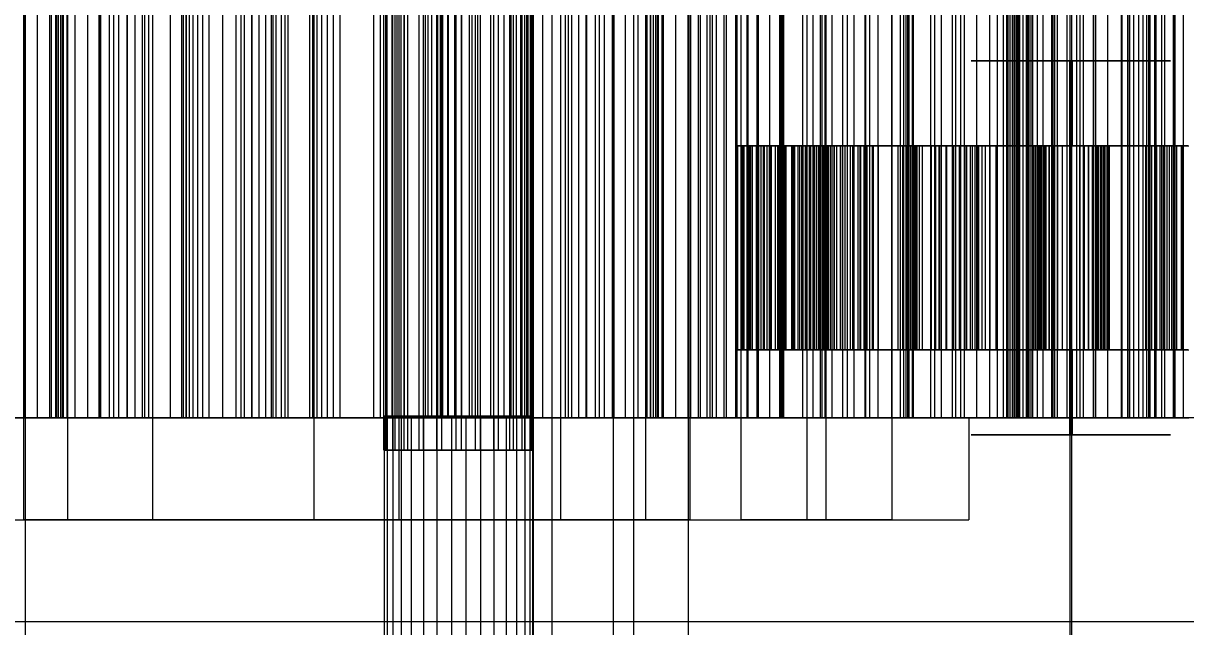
# Model space of a CAD drawing. Header units: millimetres. Extents: x -1970 to 59977, y -50268 to 6837.
# Drawn here: x 25230.1 to 25572, y -17511.5 to -17333.9 of the extents above; entities that cross this region are included whole.
import ezdxf

# ---------------------------------------------------------------- set-up
doc = ezdxf.new("R2010")
doc.units = ezdxf.units.MM
for name, color, linetype, lineweight in [('COTAS_P', 1, 'Continuous', 0), ('superior_briquetadora', 7, 'Continuous', 0), ('superior_C02', 7, 'Continuous', 0)]:
    doc.layers.add(name, color=color, linetype=linetype, lineweight=lineweight)
doc.dimstyles.new('R19_100', dxfattribs={"dimtxt": 250, "dimasz": 150, "dimexe": 150, "dimexo": 80, "dimgap": 100, "dimtad": 1, "dimtih": 1, "dimtoh": 1, "dimdsep": 46, "dimcen": 0.09, "dimadec": 0, "dimazin": 0, "dimtfac": 1, "dimtdec": 4, "dimtofl": 0, "dimtmove": 0, "dimatfit": 3, "dimfxl": 1, "dimtolj": 1, "dimtzin": 0, "dimarcsym": 0})

# ---------------------------------------------------------------- blocks, each defined once
blk = doc.blocks.new('*D25')
at = {"layer": 'COTAS_P', "color": 0, "lineweight": -2, "transparency": 16777216}
for p, q in [((25128.19, -17920), (25128.19, -16950)), ((27628.19, -17920), (27628.19, -16950)), ((25278.19, -17100), (27478.19, -17100))]:
    blk.add_line(p, q, dxfattribs=at)
at = {"layer": 'COTAS_P', "color": 0, "transparency": 16777216}
for points in [[(25278.19, -17075), (25278.19, -17125), (25128.19, -17100)], [(27478.19, -17075), (27478.19, -17125), (27628.19, -17100)]]:
    blk.add_solid(points, dxfattribs=at)
at = {"layer": 'Defpoints', "color": 0, "transparency": 16777216}
for p in [(27628.19, -17100), (25128.19, -18000), (27628.19, -18000)]:
    blk.add_point(p, dxfattribs=at)

msp = doc.modelspace()

# ---------------------------------------------------------------- linework, layer by layer
at = {"layer": 'superior_briquetadora'}
for p, q in [((25230.187, -17250), (25230.187, -17480)), ((25230.687, -17250), (25230.687, -17800)), ((25230.687, -17450), (25230.687, -17250)), ((25234.297, -17450), (25234.297, -17250)), ((25237.95, -17450), (25237.95, -17250)), ((25238.392, -17450), (25238.392, -17250)), ((25239.576, -17250), (25239.576, -17450)), ((25239.603, -17250), (25239.603, -17450)), ((25239.869, -17250), (25239.869, -17450)), ((25240.344, -17250), (25240.344, -17450)), ((25241.012, -17250), (25241.012, -17450)), ((25241.643, -17450), (25241.643, -17250)), ((25241.861, -17250), (25241.861, -17450)), ((25242.882, -17250), (25242.882, -17450)), ((25243.187, -17480), (25243.187, -17250)), ((25245.376, -17450), (25245.376, -17250)), ((25249.146, -17450), (25249.146, -17250)), ((25252.471, -17450), (25252.471, -17250)), ((25252.554, -17250), (25252.554, -17450)), ((25252.951, -17450), (25252.951, -17250)), ((25255.414, -17250), (25255.414, -17450)), ((25256.791, -17450), (25256.791, -17250)), ((25258.106, -17250), (25258.106, -17450)), ((25260.619, -17250), (25260.619, -17450)), ((25260.663, -17450), (25260.663, -17250)), ((25262.94, -17250), (25262.94, -17450)), ((25265.05, -17250), (25265.05, -17450)), ((25265.899, -17450), (25265.899, -17250)), ((25266.92, -17250), (25266.92, -17450)), ((25268.187, -17480), (25268.187, -17250)), ((25273.449, -17450), (25273.449, -17250)), ((25276.663, -17250), (25276.663, -17450)), ((25277.163, -17250), (25277.163, -17450)), ((25277.905, -17250), (25277.905, -17450)), ((25278.162, -17450), (25278.162, -17250)), ((25278.86, -17250), (25278.86, -17450)), ((25280.01, -17250), (25280.01, -17450)), ((25281.344, -17250), (25281.344, -17450)), ((25282.85, -17250), (25282.85, -17450)), ((25284.78, -17450), (25284.78, -17250)), ((25288.788, -17450), (25288.788, -17250)), ((25292.664, -17250), (25292.664, -17450)), ((25294.219, -17450), (25294.219, -17250)), ((25295.096, -17250), (25295.096, -17450)), ((25297.355, -17250), (25297.355, -17450)), ((25297.368, -17450), (25297.368, -17250)), ((25299.432, -17250), (25299.432, -17450)), ((25301.314, -17250), (25301.314, -17450)), ((25301.403, -17450), (25301.403, -17250)), ((25302.983, -17250), (25302.983, -17450)), ((25303.572, -17450), (25303.572, -17250)), ((25304.409, -17250), (25304.409, -17450)), ((25306.057, -17450), (25306.057, -17250)), ((25307.163, -17450), (25307.163, -17250)), ((25308.002, -17450), (25308.002, -17250)), ((25314.246, -17250), (25314.246, -17450)), ((25315.214, -17250), (25315.214, -17450)), ((25315.687, -17480), (25315.687, -17250)), ((25316.425, -17250), (25316.425, -17450)), ((25317.851, -17250), (25317.851, -17450)), ((25319.472, -17250), (25319.472, -17450)), ((25321.277, -17250), (25321.277, -17450)), ((25323.256, -17250), (25323.256, -17450)), ((25333.117, -17250), (25333.117, -17450)), ((25335.096, -17250), (25335.096, -17450)), ((25336.901, -17250), (25336.901, -17450)), ((25338.523, -17250), (25338.523, -17450)), ((25339.948, -17250), (25339.948, -17450)), ((25340.687, -17480), (25340.687, -17250)), ((25341.159, -17250), (25341.159, -17450)), ((25342.127, -17250), (25342.127, -17450)), ((25348.371, -17450), (25348.371, -17250)), ((25349.21, -17450), (25349.21, -17250)), ((25350.316, -17450), (25350.316, -17250)), ((25351.964, -17250), (25351.964, -17450)), ((25352.801, -17450), (25352.801, -17250)), ((25353.39, -17250), (25353.39, -17450)), ((25354.97, -17450), (25354.97, -17250)), ((25355.059, -17250), (25355.059, -17450)), ((25356.941, -17250), (25356.941, -17450)), ((25359.005, -17450), (25359.005, -17250)), ((25359.018, -17250), (25359.018, -17450)), ((25361.277, -17250), (25361.277, -17450)), ((25362.154, -17450), (25362.154, -17250)), ((25363.709, -17250), (25363.709, -17450)), ((25367.585, -17450), (25367.585, -17250)), ((25371.593, -17450), (25371.593, -17250)), ((25373.523, -17250), (25373.523, -17450)), ((25375.03, -17250), (25375.03, -17450)), ((25376.363, -17250), (25376.363, -17450)), ((25377.513, -17250), (25377.513, -17450)), ((25378.211, -17450), (25378.211, -17250)), ((25378.468, -17250), (25378.468, -17450)), ((25379.21, -17250), (25379.21, -17450)), ((25379.71, -17250), (25379.71, -17450)), ((25382.924, -17450), (25382.924, -17250)), ((25388.187, -17480), (25388.187, -17250)), ((25389.453, -17250), (25389.453, -17450)), ((25390.474, -17450), (25390.474, -17250)), ((25391.323, -17250), (25391.323, -17450)), ((25393.434, -17250), (25393.434, -17450)), ((25395.71, -17450), (25395.71, -17250)), ((25395.754, -17250), (25395.754, -17450)), ((25398.267, -17250), (25398.267, -17450)), ((25399.582, -17450), (25399.582, -17250)), ((25400.959, -17250), (25400.959, -17450)), ((25403.422, -17450), (25403.422, -17250)), ((25403.82, -17250), (25403.82, -17450)), ((25403.903, -17450), (25403.903, -17250)), ((25407.228, -17450), (25407.228, -17250)), ((25410.997, -17450), (25410.997, -17250)), ((25413.187, -17480), (25413.187, -17250)), ((25413.492, -17250), (25413.492, -17450)), ((25414.512, -17250), (25414.512, -17450)), ((25414.73, -17450), (25414.73, -17250)), ((25415.361, -17250), (25415.361, -17450)), ((25416.029, -17250), (25416.029, -17450)), ((25416.505, -17250), (25416.505, -17450)), ((25416.77, -17250), (25416.77, -17450)), ((25416.797, -17250), (25416.797, -17450)), ((25417.981, -17450), (25417.981, -17250)), ((25418.424, -17450), (25418.424, -17250)), ((25422.076, -17450), (25422.076, -17250)), ((25425.687, -17250), (25425.687, -17800)), ((25425.687, -17450), (25425.687, -17250)), ((25426.187, -17250), (25426.187, -17480)), ((25426.351, -17250), (25426.351, -17450)), ((25428.649, -17250), (25428.649, -17450)), ((25429.253, -17450), (25429.253, -17250)), ((25431.18, -17250), (25431.18, -17450)), ((25432.169, -17450), (25432.169, -17250)), ((25432.774, -17450), (25432.774, -17250)), ((25433.917, -17250), (25433.917, -17450)), ((25436.247, -17450), (25436.247, -17250)), ((25436.841, -17250), (25436.841, -17450)), ((25439.672, -17450), (25439.672, -17250)), ((25439.939, -17250), (25439.939, -17450)), ((25441.26, -17480), (25441.26, -17250)), ((25443.046, -17450), (25443.046, -17250)), ((25443.202, -17250), (25443.202, -17450)), ((25445.92, -17450), (25445.92, -17250)), ((25446.368, -17450), (25446.368, -17250)), ((25449.638, -17450), (25449.638, -17250)), ((25452.639, -17250), (25452.639, -17450)), ((25452.671, -17450), (25452.671, -17250)), ((25452.852, -17450), (25452.852, -17250)), ((25453.031, -17250), (25453.031, -17450)), ((25453.163, -17250), (25453.163, -17450)), ((25453.477, -17250), (25453.477, -17450)), ((25453.519, -17250), (25453.519, -17450)), ((25453.69, -17250), (25453.69, -17450)), ((25453.699, -17250), (25453.699, -17450)), ((25459.366, -17450), (25459.366, -17250)), ((25460.687, -17480), (25460.687, -17250)), ((25462.305, -17250), (25462.305, -17450)), ((25464.618, -17450), (25464.618, -17250)), ((25465.007, -17250), (25465.007, -17450)), ((25466.002, -17450), (25466.002, -17250)), ((25466.26, -17480), (25466.26, -17250)), ((25467.935, -17250), (25467.935, -17450)), ((25471.061, -17250), (25471.061, -17450)), ((25472.575, -17450), (25472.575, -17250)), ((25474.369, -17250), (25474.369, -17450)), ((25477.714, -17450), (25477.714, -17250)), ((25477.844, -17250), (25477.844, -17450)), ((25479.083, -17450), (25479.083, -17250)), ((25481.477, -17250), (25481.477, -17450)), ((25485.523, -17450), (25485.523, -17250)), ((25485.687, -17480), (25485.687, -17250)), ((25488.063, -17250), (25488.063, -17450)), ((25488.977, -17250), (25488.977, -17450)), ((25489.667, -17250), (25489.667, -17450)), ((25490.16, -17250), (25490.16, -17450)), ((25490.471, -17250), (25490.471, -17450)), ((25490.588, -17250), (25490.588, -17450)), ((25490.611, -17250), (25490.611, -17450)), ((25491.636, -17450), (25491.636, -17250)), ((25491.892, -17450), (25491.892, -17250)), ((25496.966, -17250), (25496.966, -17450)), ((25498.187, -17450), (25498.187, -17250)), ((25500.047, -17250), (25500.047, -17450)), ((25503.343, -17250), (25503.343, -17450)), ((25504.405, -17450), (25504.405, -17250)), ((25505.848, -17450), (25505.848, -17250)), ((25506.83, -17250), (25506.83, -17450)), ((25510.489, -17250), (25510.489, -17450)), ((25510.543, -17450), (25510.543, -17250)), ((25514.307, -17250), (25514.307, -17450)), ((25516.6, -17450), (25516.6, -17250)), ((25518.275, -17250), (25518.275, -17450)), ((25519.356, -17450), (25519.356, -17250)), ((25519.805, -17450), (25519.805, -17250)), ((25520.376, -17450), (25520.376, -17250)), ((25521.033, -17450), (25521.033, -17250)), ((25521.121, -17450), (25521.121, -17250)), ((25521.555, -17250), (25521.555, -17450)), ((25521.604, -17450), (25521.604, -17250)), ((25522.087, -17450), (25522.087, -17250)), ((25522.483, -17450), (25522.483, -17250)), ((25522.571, -17450), (25522.571, -17250)), ((25522.79, -17450), (25522.79, -17250)), ((25522.928, -17250), (25522.928, -17450)), ((25523.01, -17450), (25523.01, -17250)), ((25523.143, -17450), (25523.143, -17250)), ((25523.187, -17450), (25523.187, -17250)), ((25524.089, -17250), (25524.089, -17450)), ((25525.061, -17250), (25525.061, -17450)), ((25525.603, -17450), (25525.603, -17250)), ((25525.859, -17250), (25525.859, -17450)), ((25526.494, -17250), (25526.494, -17450)), ((25526.972, -17250), (25526.972, -17450)), ((25528.454, -17450), (25528.454, -17250)), ((25530.003, -17250), (25530.003, -17450)), ((25532.631, -17450), (25532.631, -17250)), ((25532.97, -17450), (25532.97, -17250)), ((25533.432, -17250), (25533.432, -17450)), ((25534.247, -17450), (25534.247, -17250)), ((25537.065, -17250), (25537.065, -17450)), ((25539.947, -17450), (25539.947, -17250)), ((25540.878, -17250), (25540.878, -17450)), ((25541.934, -17450), (25541.934, -17250)), ((25544.837, -17450), (25544.837, -17250)), ((25544.853, -17250), (25544.853, -17450)), ((25545.551, -17450), (25545.551, -17250)), ((25548.978, -17250), (25548.978, -17450)), ((25553.154, -17450), (25553.154, -17250)), ((25553.184, -17250), (25553.184, -17450)), ((25553.243, -17250), (25553.243, -17450)), ((25554.951, -17450), (25554.951, -17250)), ((25555.004, -17250), (25555.004, -17450)), ((25555.537, -17450), (25555.537, -17250)), ((25556.624, -17250), (25556.624, -17450)), ((25558.066, -17250), (25558.066, -17450)), ((25559.344, -17250), (25559.344, -17450)), ((25560.467, -17250), (25560.467, -17450)), ((25561.095, -17250), (25561.095, -17450)), ((25561.443, -17250), (25561.443, -17450)), ((25562.922, -17450), (25562.922, -17250)), ((25563.358, -17450), (25563.358, -17250)), ((25564.84, -17250), (25564.84, -17450)), ((25565.86, -17450), (25565.86, -17250)), ((25568.444, -17450), (25568.444, -17250)), ((25568.713, -17450), (25568.713, -17250)), ((25568.776, -17250), (25568.776, -17450)), ((25571.306, -17450), (25571.306, -17250)), ((25571.396, -17450), (25571.396, -17250)), ((25537.959, -17280), (25537.959, -17520)), ((25538.415, -17280), (25538.415, -17520)), ((25514.494, -17345), (25508.856, -17345)), ((25508.856, -17345), (25509.027, -17345)), ((25509.027, -17345), (25514.973, -17345)), ((25524.825, -17345), (25514.494, -17345)), ((25514.973, -17345), (25525.517, -17345)), ((25523.971, -17345), (25520.588, -17345)), ((25520.588, -17345), (25520.691, -17345)), ((25520.691, -17345), (25524.259, -17345)), ((25530.17, -17345), (25523.971, -17345)), ((25524.259, -17345), (25530.585, -17345)), ((25537.802, -17345), (25524.825, -17345)), ((25525.517, -17345), (25538.571, -17345)), ((25537.956, -17345), (25530.17, -17345)), ((25530.585, -17345), (25538.417, -17345)), ((25550.856, -17345), (25537.802, -17345)), ((25537.802, -17345), (25537.802, -17370)), ((25537.956, -17455), (25537.956, -17345)), ((25545.788, -17345), (25537.956, -17345)), ((25538.417, -17455), (25538.417, -17345)), ((25538.417, -17345), (25546.204, -17345)), ((25538.571, -17345), (25551.548, -17345)), ((25538.571, -17345), (25538.571, -17370)), ((25552.115, -17345), (25545.788, -17345)), ((25546.204, -17345), (25552.402, -17345)), ((25561.4, -17345), (25550.856, -17345)), ((25551.548, -17345), (25561.879, -17345)), ((25555.683, -17345), (25552.115, -17345)), ((25552.402, -17345), (25555.785, -17345)), ((25555.785, -17345), (25555.683, -17345)), ((25567.346, -17345), (25561.4, -17345)), ((25561.879, -17345), (25567.518, -17345)), ((25567.518, -17345), (25567.346, -17345)), ((25439.688, -17370), (25439.688, -17430)), ((25441.287, -17370), (25439.688, -17370)), ((25439.688, -17370), (25441.634, -17370)), ((25440.163, -17370), (25440.163, -17430)), ((25442.061, -17370), (25440.163, -17370)), ((25440.163, -17370), (25441.952, -17370)), ((25441.287, -17370), (25441.287, -17430)), ((25443.814, -17370), (25441.287, -17370)), ((25441.634, -17370), (25441.634, -17430)), ((25441.634, -17370), (25443.624, -17370)), ((25441.952, -17370), (25441.952, -17430)), ((25441.952, -17370), (25444.5, -17370)), ((25442.061, -17370), (25442.061, -17430)), ((25444.007, -17370), (25442.061, -17370)), ((25443.624, -17370), (25443.624, -17430)), ((25443.624, -17370), (25445.652, -17370)), ((25443.814, -17370), (25443.814, -17430)), ((25446.323, -17370), (25443.814, -17370)), ((25444.007, -17370), (25444.007, -17430)), ((25445.995, -17370), (25444.007, -17370)), ((25444.5, -17370), (25444.5, -17430)), ((25444.5, -17370), (25447.027, -17370)), ((25445.652, -17370), (25445.652, -17430)), ((25445.652, -17370), (25447.717, -17370)), ((25445.995, -17370), (25445.995, -17430)), ((25448.023, -17370), (25445.995, -17370)), ((25446.323, -17370), (25446.323, -17430)), ((25448.809, -17370), (25446.323, -17370)), ((25447.027, -17370), (25447.027, -17430)), ((25447.027, -17370), (25449.527, -17370)), ((25447.717, -17370), (25447.717, -17430)), ((25447.717, -17370), (25449.813, -17370)), ((25448.023, -17370), (25448.023, -17430)), ((25450.087, -17370), (25448.023, -17370)), ((25448.809, -17370), (25448.809, -17430)), ((25451.264, -17370), (25448.809, -17370)), ((25449.527, -17370), (25449.527, -17430)), ((25449.527, -17370), (25451.992, -17370)), ((25449.813, -17370), (25449.813, -17430)), ((25449.813, -17370), (25451.938, -17370)), ((25450.087, -17370), (25450.087, -17430)), ((25452.184, -17370), (25450.087, -17370)), ((25451.264, -17370), (25451.264, -17430)), ((25453.682, -17370), (25451.264, -17370)), ((25451.938, -17370), (25451.938, -17430)), ((25451.938, -17370), (25454.09, -17370)), ((25451.992, -17370), (25451.992, -17430)), ((25451.992, -17370), (25454.416, -17370)), ((25452.184, -17370), (25452.184, -17430)), ((25454.314, -17370), (25452.184, -17370)), ((25453.682, -17370), (25453.682, -17430)), ((25456.052, -17370), (25453.682, -17370)), ((25454.09, -17370), (25454.09, -17430)), ((25454.09, -17370), (25456.273, -17370)), ((25454.314, -17370), (25454.314, -17430)), ((25456.482, -17370), (25454.314, -17370)), ((25454.416, -17370), (25454.416, -17430)), ((25454.416, -17370), (25456.787, -17370)), ((25456.052, -17370), (25456.052, -17430)), ((25458.36, -17370), (25456.052, -17370)), ((25456.273, -17370), (25456.273, -17430)), ((25456.273, -17370), (25466.582, -17370)), ((25456.482, -17370), (25456.482, -17430)), ((25466.765, -17370), (25456.482, -17370)), ((25456.787, -17370), (25456.787, -17430)), ((25456.787, -17370), (25459.092, -17370)), ((25456.932, -17370), (25456.932, -17430)), ((25461.604, -17370), (25456.932, -17370)), ((25456.932, -17370), (25457.891, -17370)), ((25457.891, -17370), (25457.891, -17430)), ((25457.891, -17370), (25458.949, -17370)), ((25458.36, -17370), (25458.36, -17430)), ((25460.572, -17370), (25458.36, -17370)), ((25458.453, -17370), (25458.453, -17430)), ((25459.347, -17370), (25458.453, -17370)), ((25458.453, -17370), (25463.277, -17370)), ((25458.949, -17370), (25458.949, -17430)), ((25458.949, -17370), (25460.106, -17370)), ((25459.092, -17370), (25459.092, -17430)), ((25459.092, -17370), (25461.293, -17370)), ((25459.347, -17370), (25459.347, -17430)), ((25460.344, -17370), (25459.347, -17370)), ((25460.106, -17370), (25460.106, -17430)), ((25460.106, -17370), (25461.36, -17370)), ((25460.344, -17370), (25460.344, -17430)), ((25461.442, -17370), (25460.344, -17370)), ((25460.572, -17370), (25460.572, -17430)), ((25470.34, -17370), (25460.572, -17370)), ((25461.293, -17370), (25461.293, -17430)), ((25461.293, -17370), (25470.971, -17370)), ((25461.36, -17370), (25461.36, -17430)), ((25461.36, -17370), (25462.713, -17370)), ((25461.442, -17370), (25461.442, -17430)), ((25462.64, -17370), (25461.442, -17370)), ((25461.604, -17370), (25461.604, -17430)), ((25464.258, -17370), (25461.604, -17370)), ((25462.64, -17370), (25462.64, -17430)), ((25463.942, -17370), (25462.64, -17370)), ((25462.713, -17370), (25462.713, -17430)), ((25462.713, -17370), (25464.171, -17370)), ((25463.277, -17370), (25463.277, -17430)), ((25463.277, -17370), (25465.922, -17370)), ((25463.942, -17370), (25463.942, -17430)), ((25465.351, -17370), (25463.942, -17370)), ((25464.171, -17370), (25464.171, -17430)), ((25464.171, -17370), (25465.744, -17370)), ((25464.258, -17370), (25464.258, -17430)), ((25466.834, -17370), (25464.258, -17370)), ((25465.351, -17370), (25465.351, -17430)), ((25466.88, -17370), (25465.351, -17370)), ((25465.744, -17370), (25465.744, -17430)), ((25465.744, -17370), (25467.476, -17370)), ((25465.922, -17370), (25465.922, -17430)), ((25465.922, -17370), (25468.486, -17370)), ((25466.582, -17370), (25466.582, -17430)), ((25466.582, -17370), (25466.765, -17370)), ((25466.765, -17370), (25466.765, -17430)), ((25466.834, -17370), (25466.834, -17430)), ((25469.324, -17370), (25466.834, -17370)), ((25466.88, -17370), (25466.88, -17430)), ((25468.575, -17370), (25466.88, -17370)), ((25467.476, -17370), (25467.476, -17430)), ((25467.476, -17370), (25476.376, -17370)), ((25468.486, -17370), (25468.486, -17430)), ((25468.486, -17370), (25470.961, -17370)), ((25468.575, -17370), (25468.575, -17430)), ((25477.336, -17370), (25468.575, -17370)), ((25469.324, -17370), (25469.324, -17430)), ((25471.721, -17370), (25469.324, -17370)), ((25470.34, -17370), (25470.34, -17430)), ((25476.376, -17370), (25470.34, -17370)), ((25470.961, -17370), (25470.961, -17430)), ((25470.961, -17370), (25473.34, -17370)), ((25470.971, -17370), (25470.971, -17430)), ((25470.971, -17370), (25477.336, -17370)), ((25471.721, -17370), (25471.721, -17430)), ((25474.014, -17370), (25471.721, -17370)), ((25473.34, -17370), (25473.34, -17430)), ((25473.34, -17370), (25475.611, -17370)), ((25474.014, -17370), (25474.014, -17430)), ((25476.187, -17370), (25474.014, -17370)), ((25475.611, -17370), (25475.611, -17430)), ((25475.611, -17370), (25477.759, -17370)), ((25476.187, -17370), (25476.187, -17430)), ((25478.217, -17370), (25476.187, -17370)), ((25476.376, -17370), (25476.376, -17430)), ((25477.336, -17370), (25477.336, -17430)), ((25477.759, -17370), (25477.759, -17430)), ((25477.759, -17370), (25479.76, -17370)), ((25478.217, -17370), (25478.217, -17430)), ((25480.035, -17370), (25478.217, -17370)), ((25479.76, -17370), (25479.76, -17430)), ((25479.76, -17370), (25481.543, -17370)), ((25480.035, -17370), (25480.035, -17430)), ((25487.353, -17370), (25480.035, -17370)), ((25481.543, -17370), (25481.543, -17430)), ((25481.543, -17370), (25488.672, -17370)), ((25487.353, -17370), (25487.353, -17430)), ((25498.412, -17370), (25487.353, -17370)), ((25488.672, -17370), (25488.672, -17430)), ((25488.672, -17370), (25499.959, -17370)), ((25489.969, -17370), (25489.969, -17430)), ((25490.052, -17370), (25489.969, -17370)), ((25489.969, -17370), (25490.024, -17370)), ((25490.024, -17370), (25490.024, -17430)), ((25490.024, -17370), (25490.219, -17370)), ((25490.052, -17370), (25490.052, -17430)), ((25490.27, -17370), (25490.052, -17370)), ((25490.219, -17370), (25490.219, -17430)), ((25490.219, -17370), (25490.562, -17370)), ((25490.27, -17370), (25490.27, -17430)), ((25497.089, -17370), (25490.27, -17370)), ((25490.562, -17370), (25490.562, -17430)), ((25490.562, -17370), (25491.064, -17370)), ((25491.064, -17370), (25491.064, -17430)), ((25491.064, -17370), (25491.747, -17370)), ((25491.747, -17370), (25491.747, -17430)), ((25491.747, -17370), (25492.685, -17370)), ((25492.088, -17370), (25492.088, -17430)), ((25492.22, -17370), (25492.088, -17370)), ((25492.088, -17370), (25492.099, -17370)), ((25492.099, -17370), (25492.099, -17430)), ((25492.099, -17370), (25492.249, -17370)), ((25492.22, -17370), (25492.22, -17430)), ((25492.501, -17370), (25492.22, -17370)), ((25492.249, -17370), (25492.249, -17430)), ((25492.249, -17370), (25492.535, -17370)), ((25492.501, -17370), (25492.501, -17430)), ((25492.943, -17370), (25492.501, -17370)), ((25492.535, -17370), (25492.535, -17430)), ((25492.535, -17370), (25499.438, -17370)), ((25492.685, -17370), (25492.685, -17430)), ((25492.685, -17370), (25498.412, -17370)), ((25492.943, -17370), (25492.943, -17430)), ((25493.569, -17370), (25492.943, -17370)), ((25493.569, -17370), (25493.569, -17430)), ((25494.455, -17370), (25493.569, -17370)), ((25494.455, -17370), (25494.455, -17430)), ((25499.959, -17370), (25494.455, -17370)), ((25497.089, -17370), (25497.089, -17430)), ((25499.345, -17370), (25497.089, -17370)), ((25498.412, -17370), (25498.412, -17430)), ((25499.345, -17370), (25499.345, -17430)), ((25501.477, -17370), (25499.345, -17370)), ((25499.438, -17370), (25499.438, -17430)), ((25499.438, -17370), (25501.657, -17370)), ((25499.959, -17370), (25499.959, -17430)), ((25501.477, -17370), (25501.477, -17430)), ((25503.479, -17370), (25501.477, -17370)), ((25501.657, -17370), (25501.657, -17430)), ((25501.657, -17370), (25503.75, -17370)), ((25503.479, -17370), (25503.479, -17430)), ((25505.342, -17370), (25503.479, -17370)), ((25503.75, -17370), (25503.75, -17430)), ((25503.75, -17370), (25505.711, -17370)), ((25505.342, -17370), (25505.342, -17430)), ((25507.056, -17370), (25505.342, -17370)), ((25505.711, -17370), (25505.711, -17430)), ((25505.711, -17370), (25507.531, -17370)), ((25507.056, -17370), (25507.056, -17430)), ((25508.602, -17370), (25507.056, -17370)), ((25507.531, -17370), (25507.531, -17430)), ((25507.531, -17370), (25509.199, -17370)), ((25508.602, -17370), (25508.602, -17430)), ((25509.951, -17370), (25508.602, -17370)), ((25509.027, -17370), (25508.856, -17370)), ((25508.856, -17370), (25514.494, -17370)), ((25514.973, -17370), (25509.027, -17370)), ((25509.199, -17370), (25509.199, -17430)), ((25509.199, -17370), (25510.699, -17370)), ((25509.951, -17370), (25509.951, -17430)), ((25511.015, -17370), (25509.951, -17370)), ((25510.699, -17370), (25510.699, -17430)), ((25510.699, -17370), (25512, -17370)), ((25511.015, -17370), (25511.015, -17430)), ((25514.435, -17370), (25511.015, -17370)), ((25512, -17370), (25512, -17430)), ((25512, -17370), (25513.012, -17370)), ((25513.012, -17370), (25513.012, -17430)), ((25513.012, -17370), (25516.181, -17370)), ((25514.435, -17370), (25514.435, -17430)), ((25528.325, -17370), (25514.435, -17370)), ((25514.494, -17370), (25524.825, -17370)), ((25525.517, -17370), (25514.973, -17370)), ((25516.181, -17370), (25530.153, -17370)), ((25516.181, -17370), (25516.181, -17430)), ((25524.825, -17370), (25537.802, -17370)), ((25538.571, -17370), (25525.517, -17370)), ((25526.906, -17370), (25526.906, -17430)), ((25526.947, -17370), (25526.906, -17370)), ((25526.906, -17370), (25528.325, -17370)), ((25526.947, -17370), (25526.947, -17430)), ((25527.29, -17370), (25526.947, -17370)), ((25527.29, -17370), (25527.29, -17430)), ((25527.844, -17370), (25527.29, -17370)), ((25527.844, -17370), (25527.844, -17430)), ((25528.579, -17370), (25527.844, -17370)), ((25528.325, -17370), (25528.325, -17430)), ((25528.579, -17370), (25528.579, -17430)), ((25529.481, -17370), (25528.579, -17370)), ((25528.996, -17370), (25528.996, -17430)), ((25530.153, -17370), (25528.996, -17370)), ((25528.996, -17370), (25529.095, -17370)), ((25529.095, -17370), (25529.095, -17430)), ((25529.095, -17370), (25529.497, -17370)), ((25529.481, -17370), (25529.481, -17430)), ((25530.539, -17370), (25529.481, -17370)), ((25529.497, -17370), (25529.497, -17430)), ((25529.497, -17370), (25530.109, -17370)), ((25530.109, -17370), (25530.109, -17430)), ((25530.109, -17370), (25530.904, -17370)), ((25530.153, -17370), (25530.153, -17430)), ((25530.539, -17370), (25530.539, -17430)), ((25531.746, -17370), (25530.539, -17370)), ((25530.904, -17370), (25530.904, -17430)), ((25530.904, -17370), (25531.865, -17370)), ((25531.746, -17370), (25531.746, -17430)), ((25533.099, -17370), (25531.746, -17370)), ((25531.865, -17370), (25531.865, -17430)), ((25531.865, -17370), (25532.982, -17370)), ((25532.982, -17370), (25532.982, -17430)), ((25532.982, -17370), (25534.249, -17370)), ((25533.099, -17370), (25533.099, -17430)), ((25540.714, -17370), (25533.099, -17370)), ((25534.249, -17370), (25534.249, -17430)), ((25534.249, -17370), (25535.659, -17370)), ((25535.659, -17370), (25535.659, -17430)), ((25535.659, -17370), (25543.275, -17370)), ((25537.802, -17370), (25550.856, -17370)), ((25551.548, -17370), (25538.571, -17370)), ((25540.714, -17370), (25540.714, -17430)), ((25542.125, -17370), (25540.714, -17370)), ((25542.125, -17370), (25542.125, -17430)), ((25543.391, -17370), (25542.125, -17370)), ((25543.275, -17370), (25543.275, -17430)), ((25543.275, -17370), (25544.627, -17370)), ((25543.391, -17370), (25543.391, -17430)), ((25544.508, -17370), (25543.391, -17370)), ((25544.508, -17370), (25544.508, -17430)), ((25545.469, -17370), (25544.508, -17370)), ((25544.627, -17370), (25544.627, -17430)), ((25544.627, -17370), (25545.834, -17370)), ((25545.469, -17370), (25545.469, -17430)), ((25546.264, -17370), (25545.469, -17370)), ((25545.834, -17370), (25545.834, -17430)), ((25545.834, -17370), (25546.892, -17370)), ((25546.22, -17370), (25546.22, -17430)), ((25560.193, -17370), (25546.22, -17370)), ((25546.22, -17370), (25547.377, -17370)), ((25546.264, -17370), (25546.264, -17430)), ((25546.876, -17370), (25546.264, -17370)), ((25546.876, -17370), (25546.876, -17430)), ((25547.278, -17370), (25546.876, -17370)), ((25546.892, -17370), (25546.892, -17430)), ((25546.892, -17370), (25547.794, -17370)), ((25547.278, -17370), (25547.278, -17430)), ((25547.377, -17370), (25547.278, -17370)), ((25547.377, -17370), (25547.377, -17430)), ((25547.794, -17370), (25547.794, -17430)), ((25547.794, -17370), (25548.529, -17370)), ((25548.048, -17370), (25548.048, -17430)), ((25549.467, -17370), (25548.048, -17370)), ((25548.048, -17370), (25561.939, -17370)), ((25548.529, -17370), (25548.529, -17430)), ((25548.529, -17370), (25549.083, -17370)), ((25549.083, -17370), (25549.083, -17430)), ((25549.083, -17370), (25549.426, -17370)), ((25549.426, -17370), (25549.426, -17430)), ((25549.426, -17370), (25549.467, -17370)), ((25549.467, -17370), (25549.467, -17430)), ((25550.856, -17370), (25561.4, -17370)), ((25561.879, -17370), (25551.548, -17370)), ((25560.193, -17370), (25560.193, -17430)), ((25563.361, -17370), (25560.193, -17370)), ((25561.4, -17370), (25567.346, -17370)), ((25567.518, -17370), (25561.879, -17370)), ((25561.939, -17370), (25561.939, -17430)), ((25561.939, -17370), (25565.358, -17370)), ((25563.361, -17370), (25563.361, -17430)), ((25564.374, -17370), (25563.361, -17370)), ((25564.374, -17370), (25564.374, -17430)), ((25565.674, -17370), (25564.374, -17370)), ((25565.358, -17370), (25565.358, -17430)), ((25565.358, -17370), (25566.422, -17370)), ((25565.674, -17370), (25565.674, -17430)), ((25567.174, -17370), (25565.674, -17370)), ((25566.422, -17370), (25566.422, -17430)), ((25566.422, -17370), (25567.771, -17370)), ((25567.174, -17370), (25567.174, -17430)), ((25568.842, -17370), (25567.174, -17370)), ((25567.346, -17370), (25567.518, -17370)), ((25567.771, -17370), (25567.771, -17430)), ((25567.771, -17370), (25569.317, -17370)), ((25568.842, -17370), (25568.842, -17430)), ((25570.663, -17370), (25568.842, -17370)), ((25569.317, -17370), (25569.317, -17430)), ((25569.317, -17370), (25571.031, -17370)), ((25570.663, -17370), (25570.663, -17430)), ((25572.623, -17370), (25570.663, -17370)), ((25571.031, -17370), (25571.031, -17430)), ((25571.031, -17370), (25572.894, -17370)), ((25441.287, -17430), (25439.688, -17430)), ((25439.688, -17430), (25441.634, -17430)), ((25442.061, -17430), (25440.163, -17430)), ((25440.163, -17430), (25441.952, -17430)), ((25443.814, -17430), (25441.287, -17430)), ((25441.634, -17430), (25443.624, -17430)), ((25441.952, -17430), (25444.5, -17430)), ((25444.007, -17430), (25442.061, -17430)), ((25443.624, -17430), (25445.652, -17430)), ((25446.323, -17430), (25443.814, -17430)), ((25445.995, -17430), (25444.007, -17430)), ((25444.5, -17430), (25447.027, -17430)), ((25445.652, -17430), (25447.717, -17430)), ((25448.023, -17430), (25445.995, -17430)), ((25448.809, -17430), (25446.323, -17430)), ((25447.027, -17430), (25449.527, -17430)), ((25447.717, -17430), (25449.813, -17430)), ((25450.087, -17430), (25448.023, -17430)), ((25451.264, -17430), (25448.809, -17430)), ((25449.527, -17430), (25451.992, -17430)), ((25449.813, -17430), (25451.938, -17430)), ((25452.184, -17430), (25450.087, -17430)), ((25453.682, -17430), (25451.264, -17430)), ((25451.938, -17430), (25454.09, -17430)), ((25451.992, -17430), (25454.416, -17430)), ((25454.314, -17430), (25452.184, -17430)), ((25456.052, -17430), (25453.682, -17430)), ((25454.09, -17430), (25456.273, -17430)), ((25456.482, -17430), (25454.314, -17430)), ((25454.416, -17430), (25456.787, -17430)), ((25458.36, -17430), (25456.052, -17430)), ((25456.273, -17430), (25466.582, -17430)), ((25466.765, -17430), (25456.482, -17430)), ((25456.787, -17430), (25459.092, -17430)), ((25461.604, -17430), (25456.932, -17430)), ((25456.932, -17430), (25457.891, -17430)), ((25457.891, -17430), (25458.949, -17430)), ((25460.572, -17430), (25458.36, -17430)), ((25459.347, -17430), (25458.453, -17430)), ((25458.453, -17430), (25463.277, -17430)), ((25458.949, -17430), (25460.106, -17430)), ((25459.092, -17430), (25461.293, -17430)), ((25460.344, -17430), (25459.347, -17430)), ((25460.106, -17430), (25461.36, -17430)), ((25461.442, -17430), (25460.344, -17430)), ((25470.34, -17430), (25460.572, -17430)), ((25461.293, -17430), (25470.971, -17430)), ((25461.36, -17430), (25462.713, -17430)), ((25462.64, -17430), (25461.442, -17430)), ((25464.258, -17430), (25461.604, -17430)), ((25463.942, -17430), (25462.64, -17430)), ((25462.713, -17430), (25464.171, -17430)), ((25463.277, -17430), (25465.922, -17430)), ((25465.351, -17430), (25463.942, -17430)), ((25464.171, -17430), (25465.744, -17430)), ((25466.834, -17430), (25464.258, -17430)), ((25466.88, -17430), (25465.351, -17430)), ((25465.744, -17430), (25467.476, -17430)), ((25465.922, -17430), (25468.486, -17430)), ((25466.582, -17430), (25466.765, -17430)), ((25469.324, -17430), (25466.834, -17430)), ((25468.575, -17430), (25466.88, -17430)), ((25467.476, -17430), (25476.376, -17430)), ((25468.486, -17430), (25470.961, -17430)), ((25477.336, -17430), (25468.575, -17430)), ((25471.721, -17430), (25469.324, -17430)), ((25476.376, -17430), (25470.34, -17430)), ((25470.961, -17430), (25473.34, -17430)), ((25470.971, -17430), (25477.336, -17430)), ((25474.014, -17430), (25471.721, -17430)), ((25473.34, -17430), (25475.611, -17430)), ((25476.187, -17430), (25474.014, -17430)), ((25475.611, -17430), (25477.759, -17430)), ((25478.217, -17430), (25476.187, -17430)), ((25477.759, -17430), (25479.76, -17430)), ((25480.035, -17430), (25478.217, -17430)), ((25479.76, -17430), (25481.543, -17430)), ((25487.353, -17430), (25480.035, -17430)), ((25481.543, -17430), (25488.672, -17430)), ((25498.412, -17430), (25487.353, -17430)), ((25488.672, -17430), (25499.959, -17430)), ((25490.052, -17430), (25489.969, -17430)), ((25489.969, -17430), (25490.024, -17430)), ((25490.024, -17430), (25490.219, -17430)), ((25490.27, -17430), (25490.052, -17430)), ((25490.219, -17430), (25490.562, -17430)), ((25497.089, -17430), (25490.27, -17430)), ((25490.562, -17430), (25491.064, -17430)), ((25491.064, -17430), (25491.747, -17430)), ((25491.747, -17430), (25492.685, -17430)), ((25492.22, -17430), (25492.088, -17430)), ((25492.088, -17430), (25492.099, -17430)), ((25492.099, -17430), (25492.249, -17430)), ((25492.501, -17430), (25492.22, -17430)), ((25492.249, -17430), (25492.535, -17430)), ((25492.943, -17430), (25492.501, -17430)), ((25492.535, -17430), (25499.438, -17430)), ((25492.685, -17430), (25498.412, -17430)), ((25493.569, -17430), (25492.943, -17430)), ((25494.455, -17430), (25493.569, -17430)), ((25499.959, -17430), (25494.455, -17430)), ((25499.345, -17430), (25497.089, -17430)), ((25501.477, -17430), (25499.345, -17430)), ((25499.438, -17430), (25501.657, -17430)), ((25503.479, -17430), (25501.477, -17430)), ((25501.657, -17430), (25503.75, -17430)), ((25505.342, -17430), (25503.479, -17430)), ((25503.75, -17430), (25505.711, -17430)), ((25507.056, -17430), (25505.342, -17430)), ((25505.711, -17430), (25507.531, -17430)), ((25508.602, -17430), (25507.056, -17430)), ((25507.531, -17430), (25509.199, -17430)), ((25509.951, -17430), (25508.602, -17430)), ((25509.027, -17430), (25508.856, -17430)), ((25508.856, -17430), (25514.494, -17430)), ((25514.973, -17430), (25509.027, -17430)), ((25509.199, -17430), (25510.699, -17430)), ((25511.015, -17430), (25509.951, -17430)), ((25510.699, -17430), (25512, -17430)), ((25514.435, -17430), (25511.015, -17430)), ((25512, -17430), (25513.012, -17430)), ((25513.012, -17430), (25516.181, -17430)), ((25528.325, -17430), (25514.435, -17430)), ((25514.494, -17430), (25524.825, -17430)), ((25525.517, -17430), (25514.973, -17430)), ((25516.181, -17430), (25530.153, -17430)), ((25524.825, -17430), (25537.802, -17430)), ((25538.571, -17430), (25525.517, -17430)), ((25526.947, -17430), (25526.906, -17430)), ((25526.906, -17430), (25528.325, -17430)), ((25527.29, -17430), (25526.947, -17430)), ((25527.844, -17430), (25527.29, -17430)), ((25528.579, -17430), (25527.844, -17430)), ((25529.481, -17430), (25528.579, -17430)), ((25530.153, -17430), (25528.996, -17430)), ((25528.996, -17430), (25529.095, -17430)), ((25529.095, -17430), (25529.497, -17430)), ((25530.539, -17430), (25529.481, -17430)), ((25529.497, -17430), (25530.109, -17430)), ((25530.109, -17430), (25530.904, -17430)), ((25531.746, -17430), (25530.539, -17430)), ((25530.904, -17430), (25531.865, -17430)), ((25533.099, -17430), (25531.746, -17430)), ((25531.865, -17430), (25532.982, -17430)), ((25532.982, -17430), (25534.249, -17430)), ((25540.714, -17430), (25533.099, -17430)), ((25534.249, -17430), (25535.659, -17430)), ((25535.659, -17430), (25543.275, -17430)), ((25537.802, -17430), (25550.856, -17430)), ((25537.802, -17430), (25537.802, -17455)), ((25551.548, -17430), (25538.571, -17430)), ((25538.571, -17430), (25538.571, -17455)), ((25542.125, -17430), (25540.714, -17430)), ((25543.391, -17430), (25542.125, -17430)), ((25543.275, -17430), (25544.627, -17430)), ((25544.508, -17430), (25543.391, -17430)), ((25545.469, -17430), (25544.508, -17430)), ((25544.627, -17430), (25545.834, -17430)), ((25546.264, -17430), (25545.469, -17430)), ((25545.834, -17430), (25546.892, -17430)), ((25560.193, -17430), (25546.22, -17430)), ((25546.22, -17430), (25547.377, -17430)), ((25546.876, -17430), (25546.264, -17430)), ((25547.278, -17430), (25546.876, -17430)), ((25546.892, -17430), (25547.794, -17430)), ((25547.377, -17430), (25547.278, -17430)), ((25547.794, -17430), (25548.529, -17430)), ((25549.467, -17430), (25548.048, -17430)), ((25548.048, -17430), (25561.939, -17430)), ((25548.529, -17430), (25549.083, -17430)), ((25549.083, -17430), (25549.426, -17430)), ((25549.426, -17430), (25549.467, -17430)), ((25550.856, -17430), (25561.4, -17430)), ((25561.879, -17430), (25551.548, -17430)), ((25563.361, -17430), (25560.193, -17430)), ((25561.4, -17430), (25567.346, -17430)), ((25567.518, -17430), (25561.879, -17430)), ((25561.939, -17430), (25565.358, -17430)), ((25564.374, -17430), (25563.361, -17430)), ((25565.674, -17430), (25564.374, -17430)), ((25565.358, -17430), (25566.422, -17430)), ((25567.174, -17430), (25565.674, -17430)), ((25566.422, -17430), (25567.771, -17430)), ((25568.842, -17430), (25567.174, -17430)), ((25567.346, -17430), (25567.518, -17430)), ((25567.771, -17430), (25569.317, -17430)), ((25570.663, -17430), (25568.842, -17430)), ((25569.317, -17430), (25571.031, -17430)), ((25572.623, -17430), (25570.663, -17430)), ((25571.031, -17430), (25572.894, -17430)), ((25224.204, -17450), (25238.392, -17450)), ((25230.687, -17450), (25227.12, -17450)), ((25243.873, -17450), (25227.173, -17450)), ((25230.022, -17450), (25239.576, -17450)), ((25234.297, -17450), (25230.687, -17450)), ((25237.95, -17450), (25234.297, -17450)), ((25241.643, -17450), (25237.95, -17450)), ((25238.392, -17450), (25252.471, -17450)), ((25239.576, -17450), (25239.603, -17450)), ((25239.603, -17450), (25239.869, -17450)), ((25239.869, -17450), (25240.344, -17450)), ((25240.344, -17450), (25241.012, -17450)), ((25241.012, -17450), (25241.861, -17450)), ((25245.376, -17450), (25241.643, -17450)), ((25241.861, -17450), (25242.882, -17450)), ((25242.882, -17450), (25252.554, -17450)), ((25261.562, -17450), (25243.873, -17450)), ((25249.146, -17450), (25245.376, -17450)), ((25252.951, -17450), (25249.146, -17450)), ((25252.471, -17450), (25265.899, -17450)), ((25252.554, -17450), (25255.414, -17450)), ((25256.791, -17450), (25252.951, -17450)), ((25255.414, -17450), (25258.106, -17450)), ((25260.663, -17450), (25256.791, -17450)), ((25258.106, -17450), (25260.619, -17450)), ((25260.619, -17450), (25262.94, -17450)), ((25273.449, -17450), (25260.663, -17450)), ((25280.031, -17450), (25261.562, -17450)), ((25262.94, -17450), (25265.05, -17450)), ((25265.05, -17450), (25266.92, -17450)), ((25265.899, -17450), (25278.162, -17450)), ((25266.92, -17450), (25276.663, -17450)), ((25284.78, -17450), (25273.449, -17450)), ((25276.663, -17450), (25277.163, -17450)), ((25277.163, -17450), (25277.905, -17450)), ((25277.905, -17450), (25278.86, -17450)), ((25278.162, -17450), (25288.788, -17450)), ((25278.86, -17450), (25280.01, -17450)), ((25280.01, -17450), (25281.344, -17450)), ((25299.066, -17450), (25280.031, -17450)), ((25281.344, -17450), (25282.85, -17450)), ((25282.85, -17450), (25292.664, -17450)), ((25294.219, -17450), (25284.78, -17450)), ((25288.788, -17450), (25297.368, -17450)), ((25292.664, -17450), (25295.096, -17450)), ((25301.403, -17450), (25294.219, -17450)), ((25295.096, -17450), (25297.355, -17450)), ((25297.355, -17450), (25299.432, -17450)), ((25297.368, -17450), (25303.572, -17450)), ((25318.442, -17450), (25299.066, -17450)), ((25299.432, -17450), (25301.314, -17450)), ((25301.314, -17450), (25302.983, -17450)), ((25306.057, -17450), (25301.403, -17450)), ((25302.983, -17450), (25304.409, -17450)), ((25303.572, -17450), (25307.163, -17450)), ((25304.409, -17450), (25314.246, -17450)), ((25308.002, -17450), (25306.057, -17450)), ((25307.163, -17450), (25308.002, -17450)), ((25314.246, -17450), (25315.214, -17450)), ((25315.214, -17450), (25316.425, -17450)), ((25316.425, -17450), (25317.851, -17450)), ((25317.851, -17450), (25319.472, -17450)), ((25337.932, -17450), (25318.442, -17450)), ((25319.472, -17450), (25321.277, -17450)), ((25321.277, -17450), (25323.256, -17450)), ((25323.256, -17450), (25333.117, -17450)), ((25333.117, -17450), (25335.096, -17450)), ((25335.096, -17450), (25336.901, -17450)), ((25336.901, -17450), (25338.523, -17450)), ((25357.307, -17450), (25337.932, -17450)), ((25338.523, -17450), (25339.948, -17450)), ((25339.948, -17450), (25341.159, -17450)), ((25341.159, -17450), (25342.127, -17450)), ((25342.127, -17450), (25351.964, -17450)), ((25350.316, -17450), (25348.371, -17450)), ((25348.371, -17450), (25349.21, -17450)), ((25349.21, -17450), (25352.801, -17450)), ((25354.97, -17450), (25350.316, -17450)), ((25351.964, -17450), (25353.39, -17450)), ((25352.801, -17450), (25359.005, -17450)), ((25353.39, -17450), (25355.059, -17450)), ((25362.154, -17450), (25354.97, -17450)), ((25355.059, -17450), (25356.941, -17450)), ((25356.941, -17450), (25359.018, -17450)), ((25376.342, -17450), (25357.307, -17450)), ((25359.005, -17450), (25367.585, -17450)), ((25359.018, -17450), (25361.277, -17450)), ((25361.277, -17450), (25363.709, -17450)), ((25371.593, -17450), (25362.154, -17450)), ((25363.709, -17450), (25373.523, -17450)), ((25367.585, -17450), (25378.211, -17450)), ((25382.924, -17450), (25371.593, -17450)), ((25373.523, -17450), (25375.03, -17450)), ((25375.03, -17450), (25376.363, -17450)), ((25394.811, -17450), (25376.342, -17450)), ((25376.363, -17450), (25377.513, -17450)), ((25377.513, -17450), (25378.468, -17450)), ((25378.211, -17450), (25390.474, -17450)), ((25378.468, -17450), (25379.21, -17450)), ((25379.21, -17450), (25379.71, -17450)), ((25379.71, -17450), (25389.453, -17450)), ((25395.71, -17450), (25382.924, -17450)), ((25389.453, -17450), (25391.323, -17450)), ((25390.474, -17450), (25403.903, -17450)), ((25391.323, -17450), (25393.434, -17450)), ((25393.434, -17450), (25395.754, -17450)), ((25412.5, -17450), (25394.811, -17450)), ((25399.582, -17450), (25395.71, -17450)), ((25395.754, -17450), (25398.267, -17450)), ((25398.267, -17450), (25400.959, -17450)), ((25403.422, -17450), (25399.582, -17450)), ((25400.959, -17450), (25403.82, -17450)), ((25407.228, -17450), (25403.422, -17450)), ((25403.82, -17450), (25413.492, -17450)), ((25403.903, -17450), (25417.981, -17450)), ((25410.997, -17450), (25407.228, -17450)), ((25414.73, -17450), (25410.997, -17450)), ((25429.2, -17450), (25412.5, -17450)), ((25413.492, -17450), (25414.512, -17450)), ((25414.512, -17450), (25415.361, -17450)), ((25418.424, -17450), (25414.73, -17450)), ((25415.361, -17450), (25416.029, -17450)), ((25416.029, -17450), (25416.505, -17450)), ((25416.505, -17450), (25416.77, -17450)), ((25416.77, -17450), (25416.797, -17450)), ((25416.797, -17450), (25426.351, -17450)), ((25417.981, -17450), (25432.169, -17450)), ((25422.076, -17450), (25418.424, -17450)), ((25425.687, -17450), (25422.076, -17450)), ((25429.253, -17450), (25425.687, -17450)), ((25426.351, -17450), (25428.649, -17450)), ((25428.649, -17450), (25431.18, -17450)), ((25444.716, -17450), (25429.2, -17450)), ((25432.774, -17450), (25429.253, -17450)), ((25431.18, -17450), (25433.917, -17450)), ((25432.169, -17450), (25445.92, -17450)), ((25436.247, -17450), (25432.774, -17450)), ((25433.917, -17450), (25436.841, -17450)), ((25439.672, -17450), (25436.247, -17450)), ((25436.841, -17450), (25439.939, -17450)), ((25443.046, -17450), (25439.672, -17450)), ((25439.939, -17450), (25443.202, -17450)), ((25446.368, -17450), (25443.046, -17450)), ((25443.202, -17450), (25452.639, -17450)), ((25458.866, -17450), (25444.716, -17450)), ((25445.92, -17450), (25452.671, -17450)), ((25449.638, -17450), (25446.368, -17450)), ((25452.852, -17450), (25449.638, -17450)), ((25452.639, -17450), (25453.163, -17450)), ((25452.671, -17450), (25459.366, -17450)), ((25464.618, -17450), (25452.852, -17450)), ((25453.477, -17450), (25453.031, -17450)), ((25453.031, -17450), (25462.305, -17450)), ((25453.163, -17450), (25453.519, -17450)), ((25453.69, -17450), (25453.477, -17450)), ((25453.519, -17450), (25453.699, -17450)), ((25471.483, -17450), (25458.866, -17450)), ((25459.366, -17450), (25466.002, -17450)), ((25462.305, -17450), (25465.007, -17450)), ((25477.714, -17450), (25464.618, -17450)), ((25465.007, -17450), (25467.935, -17450)), ((25466.002, -17450), (25472.575, -17450)), ((25467.935, -17450), (25471.061, -17450)), ((25471.061, -17450), (25474.369, -17450)), ((25482.421, -17450), (25471.483, -17450)), ((25472.575, -17450), (25479.083, -17450)), ((25474.369, -17450), (25477.844, -17450)), ((25491.636, -17450), (25477.714, -17450)), ((25477.844, -17450), (25481.477, -17450)), ((25479.083, -17450), (25485.523, -17450)), ((25481.477, -17450), (25490.588, -17450)), ((25491.55, -17450), (25482.421, -17450)), ((25485.523, -17450), (25491.892, -17450)), ((25488.977, -17450), (25488.063, -17450)), ((25488.063, -17450), (25496.966, -17450)), ((25489.667, -17450), (25488.977, -17450)), ((25490.16, -17450), (25489.667, -17450)), ((25490.471, -17450), (25490.16, -17450)), ((25490.611, -17450), (25490.471, -17450)), ((25490.588, -17450), (25490.611, -17450)), ((25498.764, -17450), (25491.55, -17450)), ((25505.848, -17450), (25491.636, -17450)), ((25491.892, -17450), (25498.187, -17450)), ((25496.966, -17450), (25500.047, -17450)), ((25498.187, -17450), (25504.405, -17450)), ((25503.978, -17450), (25498.764, -17450)), ((25500.047, -17450), (25503.343, -17450)), ((25503.343, -17450), (25506.83, -17450)), ((25507.131, -17450), (25503.978, -17450)), ((25504.405, -17450), (25510.543, -17450)), ((25519.805, -17450), (25505.848, -17450)), ((25506.83, -17450), (25510.489, -17450)), ((25508.187, -17450), (25507.131, -17450)), ((25508.187, -17450), (25508.187, -17480)), ((25510.489, -17450), (25514.307, -17450)), ((25510.543, -17450), (25516.6, -17450)), ((25514.307, -17450), (25518.275, -17450)), ((25516.6, -17450), (25522.571, -17450)), ((25518.275, -17450), (25526.972, -17450)), ((25521.121, -17450), (25519.356, -17450)), ((25519.356, -17450), (25520.376, -17450)), ((25532.97, -17450), (25519.805, -17450)), ((25520.376, -17450), (25521.033, -17450)), ((25521.033, -17450), (25521.604, -17450)), ((25525.603, -17450), (25521.121, -17450)), ((25522.928, -17450), (25521.555, -17450)), ((25521.555, -17450), (25530.003, -17450)), ((25521.604, -17450), (25522.087, -17450)), ((25522.087, -17450), (25522.483, -17450)), ((25522.483, -17450), (25522.79, -17450)), ((25522.571, -17450), (25528.454, -17450)), ((25522.79, -17450), (25523.01, -17450)), ((25524.089, -17450), (25522.928, -17450)), ((25523.01, -17450), (25523.143, -17450)), ((25523.143, -17450), (25523.187, -17450)), ((25525.061, -17450), (25524.089, -17450)), ((25525.859, -17450), (25525.061, -17450)), ((25532.631, -17450), (25525.603, -17450)), ((25526.494, -17450), (25525.859, -17450)), ((25526.972, -17450), (25526.494, -17450)), ((25528.454, -17450), (25534.247, -17450)), ((25530.003, -17450), (25533.432, -17450)), ((25541.934, -17450), (25532.631, -17450)), ((25544.837, -17450), (25532.97, -17450)), ((25533.432, -17450), (25537.065, -17450)), ((25534.247, -17450), (25539.947, -17450)), ((25537.065, -17450), (25540.878, -17450)), ((25539.947, -17450), (25545.551, -17450)), ((25540.878, -17450), (25544.853, -17450)), ((25553.154, -17450), (25541.934, -17450)), ((25554.951, -17450), (25544.837, -17450)), ((25544.853, -17450), (25548.978, -17450)), ((25545.551, -17450), (25555.537, -17450)), ((25548.978, -17450), (25553.243, -17450)), ((25565.86, -17450), (25553.154, -17450)), ((25555.004, -17450), (25553.184, -17450)), ((25553.184, -17450), (25561.095, -17450)), ((25553.243, -17450), (25561.443, -17450)), ((25562.922, -17450), (25554.951, -17450)), ((25556.624, -17450), (25555.004, -17450)), ((25555.537, -17450), (25563.358, -17450)), ((25558.066, -17450), (25556.624, -17450)), ((25559.344, -17450), (25558.066, -17450)), ((25560.467, -17450), (25559.344, -17450)), ((25561.443, -17450), (25560.467, -17450)), ((25561.095, -17450), (25564.84, -17450)), ((25568.444, -17450), (25562.922, -17450)), ((25563.358, -17450), (25568.713, -17450)), ((25564.84, -17450), (25568.776, -17450)), ((25579.565, -17450), (25565.86, -17450)), ((25571.306, -17450), (25568.444, -17450)), ((25568.713, -17450), (25571.396, -17450)), ((25568.776, -17450), (25572.878, -17450)), ((25571.396, -17450), (25571.306, -17450)), ((25514.494, -17455), (25508.856, -17455)), ((25508.856, -17455), (25509.027, -17455)), ((25509.027, -17455), (25514.973, -17455)), ((25524.825, -17455), (25514.494, -17455)), ((25514.973, -17455), (25525.517, -17455)), ((25523.971, -17455), (25520.588, -17455)), ((25520.588, -17455), (25520.691, -17455)), ((25520.691, -17455), (25524.259, -17455)), ((25530.17, -17455), (25523.971, -17455)), ((25524.259, -17455), (25530.585, -17455)), ((25537.802, -17455), (25524.825, -17455)), ((25525.517, -17455), (25538.571, -17455)), ((25537.956, -17455), (25530.17, -17455)), ((25530.585, -17455), (25538.417, -17455)), ((25550.856, -17455), (25537.802, -17455)), ((25545.788, -17455), (25537.956, -17455)), ((25538.417, -17455), (25546.204, -17455)), ((25538.571, -17455), (25551.548, -17455)), ((25552.115, -17455), (25545.788, -17455)), ((25546.204, -17455), (25552.402, -17455)), ((25561.4, -17455), (25550.856, -17455)), ((25551.548, -17455), (25561.879, -17455)), ((25555.683, -17455), (25552.115, -17455)), ((25552.402, -17455), (25555.785, -17455)), ((25555.785, -17455), (25555.683, -17455)), ((25567.346, -17455), (25561.4, -17455)), ((25561.879, -17455), (25567.518, -17455)), ((25567.518, -17455), (25567.346, -17455)), ((25227.173, -17480), (25243.873, -17480)), ((25232.07, -17480), (25230.187, -17480)), ((25237.646, -17480), (25232.07, -17480)), ((25246.703, -17480), (25237.646, -17480)), ((25244.424, -17480), (25243.187, -17480)), ((25243.873, -17480), (25261.562, -17480)), ((25247.893, -17480), (25244.424, -17480)), ((25258.89, -17480), (25246.703, -17480)), ((25252.905, -17480), (25247.893, -17480)), ((25258.468, -17480), (25252.905, -17480)), ((25263.48, -17480), (25258.468, -17480)), ((25273.741, -17480), (25258.89, -17480)), ((25261.562, -17480), (25280.031, -17480)), ((25266.949, -17480), (25263.48, -17480)), ((25268.187, -17480), (25266.949, -17480)), ((25290.684, -17480), (25273.741, -17480)), ((25280.031, -17480), (25299.066, -17480)), ((25309.068, -17480), (25290.684, -17480)), ((25299.066, -17480), (25318.442, -17480)), ((25328.187, -17480), (25309.068, -17480)), ((25316.924, -17480), (25315.687, -17480)), ((25320.393, -17480), (25316.924, -17480)), ((25318.442, -17480), (25337.932, -17480)), ((25325.405, -17480), (25320.393, -17480)), ((25330.968, -17480), (25325.405, -17480)), ((25347.305, -17480), (25328.187, -17480)), ((25335.98, -17480), (25330.968, -17480)), ((25339.449, -17480), (25335.98, -17480)), ((25337.932, -17480), (25357.307, -17480)), ((25340.687, -17480), (25339.449, -17480)), ((25365.69, -17480), (25347.305, -17480)), ((25357.307, -17480), (25376.342, -17480)), ((25382.632, -17480), (25365.69, -17480)), ((25376.342, -17480), (25394.811, -17480)), ((25397.483, -17480), (25382.632, -17480)), ((25389.424, -17480), (25388.187, -17480)), ((25392.893, -17480), (25389.424, -17480)), ((25397.905, -17480), (25392.893, -17480)), ((25394.811, -17480), (25412.5, -17480)), ((25409.671, -17480), (25397.483, -17480)), ((25403.468, -17480), (25397.905, -17480)), ((25408.48, -17480), (25403.468, -17480)), ((25411.949, -17480), (25408.48, -17480)), ((25418.727, -17480), (25409.671, -17480)), ((25413.187, -17480), (25411.949, -17480)), ((25412.5, -17480), (25429.2, -17480)), ((25424.304, -17480), (25418.727, -17480)), ((25426.187, -17480), (25424.304, -17480)), ((25429.2, -17480), (25444.716, -17480)), ((25442.498, -17480), (25441.26, -17480)), ((25445.967, -17480), (25442.498, -17480)), ((25444.716, -17480), (25458.866, -17480)), ((25450.979, -17480), (25445.967, -17480)), ((25456.542, -17480), (25450.979, -17480)), ((25461.554, -17480), (25456.542, -17480)), ((25458.866, -17480), (25471.483, -17480)), ((25461.924, -17480), (25460.687, -17480)), ((25465.022, -17480), (25461.554, -17480)), ((25465.393, -17480), (25461.924, -17480)), ((25466.26, -17480), (25465.022, -17480)), ((25470.405, -17480), (25465.393, -17480)), ((25475.968, -17480), (25470.405, -17480)), ((25471.483, -17480), (25482.421, -17480)), ((25480.98, -17480), (25475.968, -17480)), ((25484.449, -17480), (25480.98, -17480)), ((25482.421, -17480), (25491.55, -17480)), ((25485.687, -17480), (25484.449, -17480)), ((25491.55, -17480), (25498.764, -17480)), ((25498.764, -17480), (25503.978, -17480)), ((25503.978, -17480), (25507.131, -17480)), ((25507.131, -17480), (25508.187, -17480)), ((24628.187, -17510), (26828.187, -17510))]:
    msp.add_line(p, q, dxfattribs=at)
at = {"layer": 'superior_C02'}
for p, q in [((25379.838, -17177), (25379.838, -17580)), ((25385.684, -17580), (25385.684, -17177)), ((25403.747, -17580), (25403.747, -17177)), ((25409.592, -17177), (25409.592, -17580)), ((25336.2, -17459.5), (25336.2, -17185)), ((25336.751, -17459.5), (25336.751, -17185)), ((25337.147, -17459.5), (25337.147, -17185)), ((25338.763, -17459.5), (25338.763, -17185)), ((25339.528, -17459.5), (25339.528, -17185)), ((25342.098, -17459.5), (25342.098, -17185)), ((25343.181, -17459.5), (25343.181, -17185)), ((25346.53, -17459.5), (25346.53, -17185)), ((25347.856, -17459.5), (25347.856, -17185)), ((25351.757, -17459.5), (25351.757, -17185)), ((25353.235, -17459.5), (25353.235, -17185)), ((25357.421, -17459.5), (25357.421, -17185)), ((25358.952, -17459.5), (25358.952, -17185)), ((25363.138, -17459.5), (25363.138, -17185)), ((25364.616, -17459.5), (25364.616, -17185)), ((25368.517, -17459.5), (25368.517, -17185)), ((25369.843, -17459.5), (25369.843, -17185)), ((25373.192, -17459.5), (25373.192, -17185)), ((25374.275, -17459.5), (25374.275, -17185)), ((25376.845, -17459.5), (25376.845, -17185)), ((25377.61, -17459.5), (25377.61, -17185)), ((25379.226, -17185), (25379.226, -17459.5)), ((25379.622, -17459.5), (25379.622, -17185)), ((25380.173, -17459.5), (25380.173, -17185)), ((25337.147, -17449.5), (25336.288, -17449.5)), ((25336.288, -17449.5), (25338.763, -17449.5)), ((25336.288, -17449.5), (25336.288, -17549.5)), ((25341.209, -17449.5), (25337.147, -17449.5)), ((25337.147, -17449.5), (25337.147, -17549.5)), ((25338.763, -17449.5), (25344.195, -17449.5)), ((25338.763, -17449.5), (25338.763, -17549.5)), ((25347.856, -17449.5), (25341.209, -17449.5)), ((25341.209, -17449.5), (25341.209, -17549.5)), ((25344.195, -17449.5), (25351.757, -17449.5)), ((25344.195, -17449.5), (25344.195, -17549.5)), ((25356.076, -17449.5), (25347.856, -17449.5)), ((25347.856, -17449.5), (25347.856, -17549.5)), ((25351.757, -17449.5), (25360.298, -17449.5)), ((25351.757, -17449.5), (25351.757, -17549.5)), ((25364.616, -17449.5), (25356.076, -17449.5)), ((25356.076, -17449.5), (25356.076, -17549.5)), ((25360.298, -17449.5), (25368.517, -17449.5)), ((25360.298, -17449.5), (25360.298, -17549.5)), ((25372.178, -17449.5), (25364.616, -17449.5)), ((25364.616, -17449.5), (25364.616, -17549.5)), ((25368.517, -17449.5), (25375.164, -17449.5)), ((25368.517, -17449.5), (25368.517, -17549.5)), ((25377.61, -17449.5), (25372.178, -17449.5)), ((25372.178, -17449.5), (25372.178, -17549.5)), ((25375.164, -17449.5), (25379.226, -17449.5)), ((25375.164, -17449.5), (25375.164, -17549.5)), ((25380.085, -17449.5), (25377.61, -17449.5)), ((25377.61, -17449.5), (25377.61, -17549.5)), ((25379.226, -17449.5), (25380.085, -17449.5)), ((25379.226, -17549.5), (25379.226, -17449.5)), ((25380.085, -17449.5), (25380.085, -17549.5)), ((25337.147, -17459.5), (25336.2, -17459.5)), ((25336.2, -17459.5), (25336.751, -17459.5)), ((25336.751, -17459.5), (25338.763, -17459.5)), ((25339.528, -17459.5), (25337.147, -17459.5)), ((25338.763, -17459.5), (25342.098, -17459.5)), ((25343.181, -17459.5), (25339.528, -17459.5)), ((25342.098, -17459.5), (25346.53, -17459.5)), ((25347.856, -17459.5), (25343.181, -17459.5)), ((25346.53, -17459.5), (25351.757, -17459.5)), ((25353.235, -17459.5), (25347.856, -17459.5)), ((25351.757, -17459.5), (25357.421, -17459.5)), ((25358.952, -17459.5), (25353.235, -17459.5)), ((25357.421, -17459.5), (25363.138, -17459.5)), ((25364.616, -17459.5), (25358.952, -17459.5)), ((25363.138, -17459.5), (25368.517, -17459.5)), ((25369.843, -17459.5), (25364.616, -17459.5)), ((25368.517, -17459.5), (25373.192, -17459.5)), ((25374.275, -17459.5), (25369.843, -17459.5)), ((25373.192, -17459.5), (25376.845, -17459.5)), ((25377.61, -17459.5), (25374.275, -17459.5)), ((25376.845, -17459.5), (25379.226, -17459.5)), ((25379.622, -17459.5), (25377.61, -17459.5)), ((25379.226, -17459.5), (25380.173, -17459.5)), ((25380.173, -17459.5), (25379.622, -17459.5))]:
    msp.add_line(p, q, dxfattribs=at)

# ---------------------------------------------------------------- dimensions: what is measured, and where the dimension line sits
at = {"layer": 'COTAS_P'}
dim = msp.add_aligned_dim(p1=(25128.187, -18000), p2=(27628.187, -18000), distance=900, text='<> P', dimstyle='R19_100', dxfattribs=at)
dim.commit()
dim.dimension.update_dxf_attribs({"geometry": '*D25', "text_midpoint": (26378.187, -17100)})

doc.saveas('drawing.dxf')
